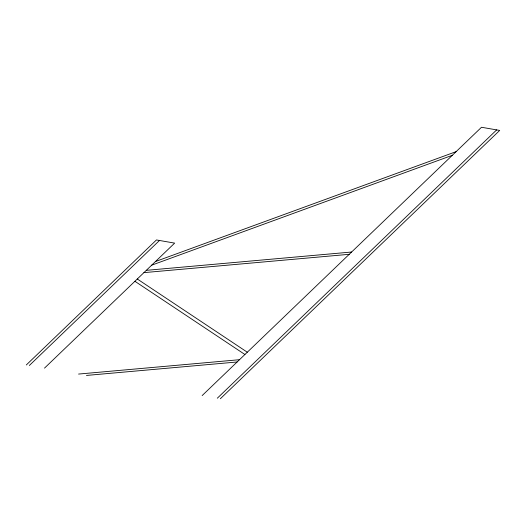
<?xml version="1.0" encoding="UTF-8"?>
<svg xmlns="http://www.w3.org/2000/svg" width="526" height="526" viewBox="0 0 526 526"><rect width="100%" height="100%" fill="white"/><g stroke="black" fill="none" stroke-linecap="round" stroke-linejoin="round"><path stroke-width="0.79" d="M26.3 364.965L156.452 239.948L174.645 243.117L44.493 368.128M29.331 365.491L159.483 240.481M202.155 395.572L481.507 127.259L499.7 130.428L220.348 398.741M217.31 398.215L496.669 129.896M155.492 261.514L456.114 151.652M151.685 265.17L452.301 155.308M146.3 270.344L351.611 252.02M143.92 272.632L349.231 254.308M78.571 374.065L239.508 359.699M86.455 375.433L237.121 361.987M137.286 278.997L247.299 352.216M134.906 281.285L244.919 354.504"/></g></svg>
